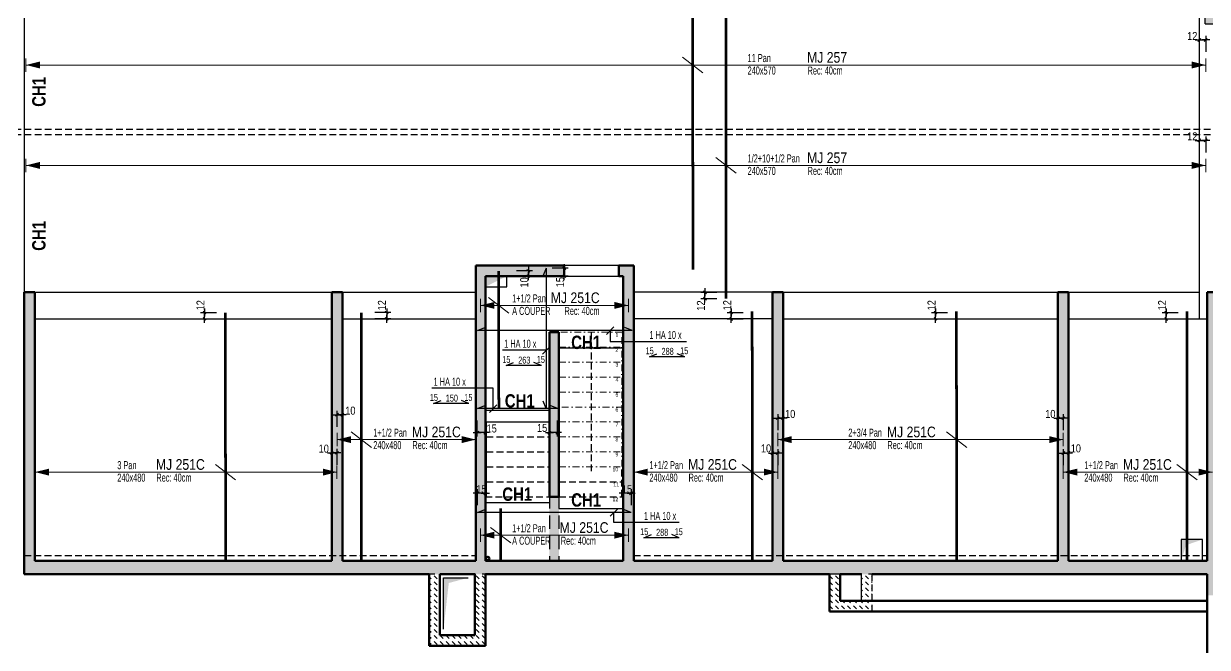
# Model space of a CAD drawing. Header units: millimetres. Extents: x 2049 to 26244, y -43633 to -34245.
# Drawn here: x 21762 to 23980, y -37328 to -36160 of the extents above; entities that cross this region are included whole.
import ezdxf
from ezdxf.enums import TextEntityAlignment as Align

# ---------------------------------------------------------------- set-up
doc = ezdxf.new("R2010")
doc.units = ezdxf.units.MM
doc.linetypes.add('CACHEX2', pattern=[19.05, 12.7, -6.35])
doc.linetypes.add('TIRETPTX2', pattern=[50.8, 25.4, -12.7, 0, -12.7])
for name, color, linetype in [('01_ARMA_INF', 50, 'Continuous'), ('01_cote_gen', 4, 'Continuous'), ('01_linteaux', 2, 'Continuous'), ('01_murs_sup', 2, 'CACHEX2'), ('01_resv', 32, 'Continuous'), ('01_texte', 230, 'Continuous'), ('AA_COTES', 2, 'Continuous')]:
    doc.layers.add(name, color=color, linetype=linetype)
doc.layers.add('01_murs_coup', color=5, linetype='Continuous', lineweight=60)
doc.layers.add('01_tram_axes', color=2, linetype='TIRETPTX2', lineweight=9)
doc.styles.add('Eurostile', font='')
doc.styles.add('PATIO', font='ARIALN.TTF')
doc.styles.add('STYLE2', font='ARIALN.TTF')
doc.styles.add('Titre', font='ariblk.ttf')
doc.styles.get('Eurostile').set_extended_font_data('Eurostile')
doc.dimstyles.new('JB50', dxfattribs={"dimscale": 0.1, "dimtxt": 150, "dimasz": 15, "dimexe": 0.1, "dimexo": 0.1, "dimgap": 0.09, "dimtad": 1, "dimdec": 1, "dimdsep": 46, "dimtxsty": 'STYLE2', "dimblk1": 'BOND_G', "dimblk2": 'BOND_D', "dimsah": 1, "dimcen": 1.5, "dimdle": 0.01, "dimse1": 1, "dimse2": 1, "dimclrd": 4, "dimclre": 2, "dimclrt": 6, "dimazin": 2, "dimtfac": 2.333333, "dimtdec": 1, "dimtix": 1, "dimtmove": 2, "dimatfit": 3, "dimldrblk": 'BOND_G', "dimfxl": 1, "dimtolj": 1, "dimtzin": 0, "dimarcsym": 0})
pattern_1 = [(135, (3834.977, -35291.209), (-11.22532, 9e-16), [7.9375, -7.9375])]

# ---------------------------------------------------------------- blocks, each defined once
blk = doc.blocks.new('BOND_G')
at = {"layer": 'AA_COTES', "color": 0}
for p, q in [((0, -5), (0, 15)), ((5, 0), (-5, 0)), ((1.8, 1.8), (-1.8, -1.8))]:
    blk.add_line(p, q, dxfattribs=at)
blk = doc.blocks.new('BOND_D')
at = {"layer": 'AA_COTES', "color": 0}
for p, q in [((5, 0), (-5, 0)), ((-1.8, -1.8), (1.8, 1.8)), ((0, 5), (0, -15))]:
    blk.add_line(p, q, dxfattribs=at)
blk = doc.blocks.new('*D9374')
at = {"layer": '01_cote_gen', "color": 4, "lineweight": -2, "transparency": 16777216}
blk.add_line((22100.4, -36711.5), (22100.4, -36702.5), dxfattribs=at)
at = {"layer": 'Defpoints', "color": 0, "transparency": 16777216}
for p in [(22100.4, -36701), (22139.7, -36701), (22139.7, -36713)]:
    blk.add_point(p, dxfattribs=at)
at = {"layer": '01_cote_gen', "color": 4, "lineweight": -2, "transparency": 16777216, "xscale": 1.5, "yscale": 1.5, "zscale": 1.5}
for name, p, rotation in [('BOND_D', (22100.4, -36701), 90), ('BOND_G', (22100.4, -36713), 270)]:
    blk.add_blockref(name, p, dxfattribs=dict(at, rotation=rotation))
at = {"layer": '01_cote_gen', "color": 6, "transparency": 16777216, "insert": (22092.9, -36687.5), "char_height": 15, "attachment_point": 5, "rotation": 90, "style": 'STYLE2'}
blk.add_mtext('\\A1;12', dxfattribs=at)
blk = doc.blocks.new('*D9375')
at = {"layer": '01_cote_gen', "color": 4, "lineweight": -2, "transparency": 16777216}
blk.add_line((22441.9, -36702.5), (22441.9, -36711.5), dxfattribs=at)
at = {"layer": 'Defpoints', "color": 0, "transparency": 16777216}
for p in [(22394, -36701), (22394, -36713), (22441.9, -36713)]:
    blk.add_point(p, dxfattribs=at)
at = {"layer": '01_cote_gen', "color": 4, "lineweight": -2, "transparency": 16777216, "xscale": 1.5, "yscale": 1.5, "zscale": 1.5}
for name, p, rotation in [('BOND_G', (22441.9, -36701), 90), ('BOND_D', (22441.9, -36713), 270)]:
    blk.add_blockref(name, p, dxfattribs=dict(at, rotation=rotation))
at = {"layer": '01_cote_gen', "color": 6, "transparency": 16777216, "insert": (22432.9, -36687.5), "char_height": 15, "attachment_point": 5, "rotation": 90, "style": 'STYLE2'}
blk.add_mtext('\\A1;12', dxfattribs=at)
blk = doc.blocks.new('*D9376')
at = {"layer": '01_cote_gen', "color": 4, "lineweight": -2, "transparency": 16777216}
blk.add_line((23087.5, -36711.6), (23087.5, -36702.6), dxfattribs=at)
at = {"layer": 'Defpoints', "color": 0, "transparency": 16777216}
for p in [(23087.5, -36701.1), (23126.7, -36701.1), (23126.7, -36713.1)]:
    blk.add_point(p, dxfattribs=at)
at = {"layer": '01_cote_gen', "color": 4, "lineweight": -2, "transparency": 16777216, "xscale": 1.5, "yscale": 1.5, "zscale": 1.5}
for name, p, rotation in [('BOND_D', (23087.5, -36701.1), 90), ('BOND_G', (23087.5, -36713.1), 270)]:
    blk.add_blockref(name, p, dxfattribs=dict(at, rotation=rotation))
at = {"layer": '01_cote_gen', "color": 6, "transparency": 16777216, "insert": (23080, -36687.5), "char_height": 15, "attachment_point": 5, "rotation": 90, "style": 'STYLE2'}
blk.add_mtext('\\A1;12', dxfattribs=at)
blk = doc.blocks.new('*D9377')
at = {"layer": '01_cote_gen', "color": 4, "lineweight": -2, "transparency": 16777216}
blk.add_line((23470.4, -36711.5), (23470.4, -36702.5), dxfattribs=at)
at = {"layer": 'Defpoints', "color": 0, "transparency": 16777216}
for p in [(23470.4, -36701), (23509.6, -36701), (23509.6, -36713)]:
    blk.add_point(p, dxfattribs=at)
at = {"layer": '01_cote_gen', "color": 4, "lineweight": -2, "transparency": 16777216, "xscale": 1.5, "yscale": 1.5, "zscale": 1.5}
for name, p, rotation in [('BOND_D', (23470.4, -36701), 90), ('BOND_G', (23470.4, -36713), 270)]:
    blk.add_blockref(name, p, dxfattribs=dict(at, rotation=rotation))
at = {"layer": '01_cote_gen', "color": 6, "transparency": 16777216, "insert": (23462.9, -36687.5), "char_height": 15, "attachment_point": 5, "rotation": 90, "style": 'STYLE2'}
blk.add_mtext('\\A1;12', dxfattribs=at)
blk = doc.blocks.new('*D9378')
at = {"layer": '01_cote_gen', "color": 4, "lineweight": -2, "transparency": 16777216}
blk.add_line((23902.5, -36711.6), (23902.5, -36702.6), dxfattribs=at)
at = {"layer": 'Defpoints', "color": 0, "transparency": 16777216}
for p in [(23902.5, -36701.1), (23941.7, -36701.1), (23941.7, -36713.1)]:
    blk.add_point(p, dxfattribs=at)
at = {"layer": '01_cote_gen', "color": 4, "lineweight": -2, "transparency": 16777216, "xscale": 1.5, "yscale": 1.5, "zscale": 1.5}
for name, p, rotation in [('BOND_D', (23902.5, -36701.1), 90), ('BOND_G', (23902.5, -36713.1), 270)]:
    blk.add_blockref(name, p, dxfattribs=dict(at, rotation=rotation))
at = {"layer": '01_cote_gen', "color": 6, "transparency": 16777216, "insert": (23895, -36687.5), "char_height": 15, "attachment_point": 5, "rotation": 90, "style": 'STYLE2'}
blk.add_mtext('\\A1;12', dxfattribs=at)
blk = doc.blocks.new('*D9379')
at = {"layer": '01_cote_gen', "color": 4, "lineweight": -2, "transparency": 16777216}
blk.add_line((23038.2, -36673.6), (23038.2, -36664.6), dxfattribs=at)
at = {"layer": 'Defpoints', "color": 0, "transparency": 16777216}
for p in [(23038.2, -36663.1), (23077.9, -36663.1), (23077.9, -36675.1)]:
    blk.add_point(p, dxfattribs=at)
at = {"layer": '01_cote_gen', "color": 4, "lineweight": -2, "transparency": 16777216, "xscale": 1.5, "yscale": 1.5, "zscale": 1.5}
for name, p, rotation in [('BOND_D', (23038.2, -36663.1), 90), ('BOND_G', (23038.2, -36675.1), 270)]:
    blk.add_blockref(name, p, dxfattribs=dict(at, rotation=rotation))
at = {"layer": '01_cote_gen', "color": 6, "transparency": 16777216, "insert": (23030.7, -36688), "char_height": 15, "attachment_point": 5, "rotation": 90, "style": 'STYLE2'}
blk.add_mtext('\\A1;12', dxfattribs=at)
blk = doc.blocks.new('*D9422')
at = {"layer": '01_cote_gen', "color": 4, "lineweight": -2, "transparency": 16777216}
blk.add_line((22707.4, -36624.5), (22707.4, -36631.5), dxfattribs=at)
at = {"layer": 'Defpoints', "color": 0, "transparency": 16777216}
for p in [(22651.8, -36623), (22655.3, -36633), (22707.4, -36633)]:
    blk.add_point(p, dxfattribs=at)
at = {"layer": '01_cote_gen', "color": 4, "lineweight": -2, "transparency": 16777216, "xscale": 1.5, "yscale": 1.5, "zscale": 1.5}
for name, p, rotation in [('BOND_G', (22707.4, -36623), 90), ('BOND_D', (22707.4, -36633), 270)]:
    blk.add_blockref(name, p, dxfattribs=dict(at, rotation=rotation))
at = {"layer": '01_cote_gen', "color": 6, "transparency": 16777216, "insert": (22699.7, -36644.7), "char_height": 15, "attachment_point": 5, "rotation": 90, "style": 'STYLE2'}
blk.add_mtext('\\A1;10', dxfattribs=at)
blk = doc.blocks.new('*D9389')
at = {"layer": '01_cote_gen', "color": 4, "lineweight": -2, "transparency": 16777216}
blk.add_line((23966.2, -36190.7), (23975.2, -36190.7), dxfattribs=at)
at = {"layer": 'Defpoints', "color": 0, "transparency": 16777216}
for p in [(23976.7, -36190.7), (23964.7, -36237.6), (23976.7, -36225.6)]:
    blk.add_point(p, dxfattribs=at)
at = {"layer": '01_cote_gen', "color": 4, "lineweight": -2, "transparency": 16777216, "xscale": 1.5, "yscale": 1.5, "zscale": 1.5, "rotation": 180}
blk.add_blockref('BOND_G', (23964.7, -36190.7), dxfattribs=at)
at = {"layer": '01_cote_gen', "color": 4, "lineweight": -2, "transparency": 16777216, "xscale": 1.5, "yscale": 1.5, "zscale": 1.5}
blk.add_blockref('BOND_D', (23976.7, -36190.7), dxfattribs=at)
at = {"layer": '01_cote_gen', "color": 6, "transparency": 16777216, "insert": (23951.5, -36183.2), "char_height": 15, "attachment_point": 5, "style": 'STYLE2'}
blk.add_mtext('\\A1;12', dxfattribs=at)
blk = doc.blocks.new('*D9390')
at = {"layer": '01_cote_gen', "color": 4, "lineweight": -2, "transparency": 16777216}
blk.add_line((23966.2, -36378.7), (23975.2, -36378.7), dxfattribs=at)
at = {"layer": 'Defpoints', "color": 0, "transparency": 16777216}
for p in [(23976.7, -36378.7), (23976.7, -36413.6), (23964.7, -36425.6)]:
    blk.add_point(p, dxfattribs=at)
at = {"layer": '01_cote_gen', "color": 4, "lineweight": -2, "transparency": 16777216, "xscale": 1.5, "yscale": 1.5, "zscale": 1.5, "rotation": 180}
blk.add_blockref('BOND_G', (23964.7, -36378.7), dxfattribs=at)
at = {"layer": '01_cote_gen', "color": 4, "lineweight": -2, "transparency": 16777216, "xscale": 1.5, "yscale": 1.5, "zscale": 1.5}
blk.add_blockref('BOND_D', (23976.7, -36378.7), dxfattribs=at)
at = {"layer": '01_cote_gen', "color": 6, "transparency": 16777216, "insert": (23951.5, -36371.1), "char_height": 15, "attachment_point": 5, "style": 'STYLE2'}
blk.add_mtext('\\A1;12', dxfattribs=at)
blk = doc.blocks.new('*D9392')
at = {"layer": '01_cote_gen', "color": 4, "lineweight": -2, "transparency": 16777216}
blk.add_line((22350.2, -36892.5), (22357.2, -36892.5), dxfattribs=at)
at = {"layer": 'Defpoints', "color": 0, "transparency": 16777216}
for p in [(22358.7, -36892.5), (22348.7, -36926.6), (22358.7, -36926.6)]:
    blk.add_point(p, dxfattribs=at)
at = {"layer": '01_cote_gen', "color": 4, "lineweight": -2, "transparency": 16777216, "xscale": 1.5, "yscale": 1.5, "zscale": 1.5, "rotation": 180}
blk.add_blockref('BOND_G', (22348.7, -36892.5), dxfattribs=at)
at = {"layer": '01_cote_gen', "color": 4, "lineweight": -2, "transparency": 16777216, "xscale": 1.5, "yscale": 1.5, "zscale": 1.5}
blk.add_blockref('BOND_D', (22358.7, -36892.5), dxfattribs=at)
at = {"layer": '01_cote_gen', "color": 6, "transparency": 16777216, "insert": (22373.7, -36884.9), "char_height": 15, "attachment_point": 5, "style": 'STYLE2'}
blk.add_mtext('\\A1;10', dxfattribs=at)
blk = doc.blocks.new('*D9393')
at = {"layer": '01_cote_gen', "color": 4, "lineweight": -2, "transparency": 16777216}
blk.add_line((22340.2, -36963.8), (22347.2, -36963.8), dxfattribs=at)
at = {"layer": 'Defpoints', "color": 0, "transparency": 16777216}
for p in [(22348.7, -36963.8), (22348.7, -36987.4), (22338.7, -37166)]:
    blk.add_point(p, dxfattribs=at)
at = {"layer": '01_cote_gen', "color": 4, "lineweight": -2, "transparency": 16777216, "xscale": 1.5, "yscale": 1.5, "zscale": 1.5, "rotation": 180}
blk.add_blockref('BOND_G', (22338.7, -36963.8), dxfattribs=at)
at = {"layer": '01_cote_gen', "color": 4, "lineweight": -2, "transparency": 16777216, "xscale": 1.5, "yscale": 1.5, "zscale": 1.5}
blk.add_blockref('BOND_D', (22348.7, -36963.8), dxfattribs=at)
at = {"layer": '01_cote_gen', "color": 6, "transparency": 16777216, "insert": (22323.9, -36956.1), "char_height": 15, "attachment_point": 5, "style": 'STYLE2'}
blk.add_mtext('\\A1;10', dxfattribs=at)
blk = doc.blocks.new('*D9450')
at = {"layer": '01_cote_gen', "color": 4, "lineweight": -2, "transparency": 16777216}
blk.add_line((22760.2, -36926), (22748.2, -36926), dxfattribs=at)
at = {"layer": 'Defpoints', "color": 0, "transparency": 16777216}
for p in [(22746.7, -36881), (22761.7, -36881), (22746.7, -36926)]:
    blk.add_point(p, dxfattribs=at)
at = {"layer": '01_cote_gen', "color": 4, "lineweight": -2, "transparency": 16777216, "xscale": 1.5, "yscale": 1.5, "zscale": 1.5, "rotation": 180}
blk.add_blockref('BOND_D', (22746.7, -36926), dxfattribs=at)
at = {"layer": '01_cote_gen', "color": 4, "lineweight": -2, "transparency": 16777216, "xscale": 1.5, "yscale": 1.5, "zscale": 1.5}
blk.add_blockref('BOND_G', (22761.7, -36926), dxfattribs=at)
at = {"layer": '01_cote_gen', "color": 6, "transparency": 16777216, "insert": (22733.1, -36917.2), "char_height": 15, "attachment_point": 5, "style": 'STYLE2'}
blk.add_mtext('\\A1;15', dxfattribs=at)
blk = doc.blocks.new('*D9451')
at = {"layer": '01_cote_gen', "color": 4, "lineweight": -2, "transparency": 16777216}
blk.add_line((22625.2, -36926), (22613.2, -36926), dxfattribs=at)
at = {"layer": 'Defpoints', "color": 0, "transparency": 16777216}
for p in [(22611.7, -36881), (22626.7, -36881), (22611.7, -36926)]:
    blk.add_point(p, dxfattribs=at)
at = {"layer": '01_cote_gen', "color": 4, "lineweight": -2, "transparency": 16777216, "xscale": 1.5, "yscale": 1.5, "zscale": 1.5, "rotation": 180}
blk.add_blockref('BOND_D', (22611.7, -36926), dxfattribs=at)
at = {"layer": '01_cote_gen', "color": 4, "lineweight": -2, "transparency": 16777216, "xscale": 1.5, "yscale": 1.5, "zscale": 1.5}
blk.add_blockref('BOND_G', (22626.7, -36926), dxfattribs=at)
at = {"layer": '01_cote_gen', "color": 6, "transparency": 16777216, "insert": (22638.6, -36918.3), "char_height": 15, "attachment_point": 5, "style": 'STYLE2'}
blk.add_mtext('\\A1;15', dxfattribs=at)
blk = doc.blocks.new('*D9452')
at = {"layer": '01_cote_gen', "color": 4, "lineweight": -2, "transparency": 16777216}
blk.add_line((22774.6, -36619.5), (22774.6, -36631.5), dxfattribs=at)
at = {"layer": 'Defpoints', "color": 0, "transparency": 16777216}
for p in [(22740.9, -36618), (22740.9, -36633), (22774.6, -36633)]:
    blk.add_point(p, dxfattribs=at)
at = {"layer": '01_cote_gen', "color": 4, "lineweight": -2, "transparency": 16777216, "xscale": 1.5, "yscale": 1.5, "zscale": 1.5}
for name, p, rotation in [('BOND_G', (22774.6, -36618), 90), ('BOND_D', (22774.6, -36633), 270)]:
    blk.add_blockref(name, p, dxfattribs=dict(at, rotation=rotation))
at = {"layer": '01_cote_gen', "color": 6, "transparency": 16777216, "insert": (22766.9, -36644.3), "char_height": 15, "attachment_point": 5, "rotation": 90, "style": 'STYLE2'}
blk.add_mtext('\\A1;15', dxfattribs=at)
blk = doc.blocks.new('*D9453')
at = {"layer": '01_cote_gen', "color": 4, "lineweight": -2, "transparency": 16777216}
blk.add_line((23176.2, -36898.8), (23183.2, -36898.8), dxfattribs=at)
at = {"layer": 'Defpoints', "color": 0, "transparency": 16777216}
for p in [(23184.7, -36898.8), (23174.7, -36926.6), (23184.7, -36926.6)]:
    blk.add_point(p, dxfattribs=at)
at = {"layer": '01_cote_gen', "color": 4, "lineweight": -2, "transparency": 16777216, "xscale": 1.5, "yscale": 1.5, "zscale": 1.5, "rotation": 180}
blk.add_blockref('BOND_G', (23174.7, -36898.8), dxfattribs=at)
at = {"layer": '01_cote_gen', "color": 4, "lineweight": -2, "transparency": 16777216, "xscale": 1.5, "yscale": 1.5, "zscale": 1.5}
blk.add_blockref('BOND_D', (23184.7, -36898.8), dxfattribs=at)
at = {"layer": '01_cote_gen', "color": 6, "transparency": 16777216, "insert": (23198, -36891.1), "char_height": 15, "attachment_point": 5, "style": 'STYLE2'}
blk.add_mtext('\\A1;10', dxfattribs=at)
blk = doc.blocks.new('*D9454')
at = {"layer": '01_cote_gen', "color": 4, "lineweight": -2, "transparency": 16777216}
blk.add_line((23166.2, -36964.3), (23173.2, -36964.3), dxfattribs=at)
at = {"layer": 'Defpoints', "color": 0, "transparency": 16777216}
for p in [(23174.7, -36964.3), (23174.7, -36987.4), (23164.7, -37166)]:
    blk.add_point(p, dxfattribs=at)
at = {"layer": '01_cote_gen', "color": 4, "lineweight": -2, "transparency": 16777216, "xscale": 1.5, "yscale": 1.5, "zscale": 1.5, "rotation": 180}
blk.add_blockref('BOND_G', (23164.7, -36964.3), dxfattribs=at)
at = {"layer": '01_cote_gen', "color": 4, "lineweight": -2, "transparency": 16777216, "xscale": 1.5, "yscale": 1.5, "zscale": 1.5}
blk.add_blockref('BOND_D', (23174.7, -36964.3), dxfattribs=at)
at = {"layer": '01_cote_gen', "color": 6, "transparency": 16777216, "insert": (23152.7, -36955.6), "char_height": 15, "attachment_point": 5, "style": 'STYLE2'}
blk.add_mtext('\\A1;10', dxfattribs=at)
blk = doc.blocks.new('*D9401')
at = {"layer": '01_cote_gen', "color": 4, "lineweight": -2, "transparency": 16777216}
blk.add_line((23701.2, -36898.8), (23708.2, -36898.8), dxfattribs=at)
at = {"layer": 'Defpoints', "color": 0, "transparency": 16777216}
for p in [(23709.7, -36898.8), (23699.7, -36926.6), (23709.7, -36926.6)]:
    blk.add_point(p, dxfattribs=at)
at = {"layer": '01_cote_gen', "color": 4, "lineweight": -2, "transparency": 16777216, "xscale": 1.5, "yscale": 1.5, "zscale": 1.5, "rotation": 180}
blk.add_blockref('BOND_G', (23699.7, -36898.8), dxfattribs=at)
at = {"layer": '01_cote_gen', "color": 4, "lineweight": -2, "transparency": 16777216, "xscale": 1.5, "yscale": 1.5, "zscale": 1.5}
blk.add_blockref('BOND_D', (23709.7, -36898.8), dxfattribs=at)
at = {"layer": '01_cote_gen', "color": 6, "transparency": 16777216, "insert": (23685.5, -36891.1), "char_height": 15, "attachment_point": 5, "style": 'STYLE2'}
blk.add_mtext('\\A1;10', dxfattribs=at)
blk = doc.blocks.new('*D9402')
at = {"layer": '01_cote_gen', "color": 4, "lineweight": -2, "transparency": 16777216}
blk.add_line((23711.2, -36964.3), (23718.2, -36964.3), dxfattribs=at)
at = {"layer": 'Defpoints', "color": 0, "transparency": 16777216}
for p in [(23719.7, -36964.3), (23719.7, -36987.4), (23709.7, -37012.4)]:
    blk.add_point(p, dxfattribs=at)
at = {"layer": '01_cote_gen', "color": 4, "lineweight": -2, "transparency": 16777216, "xscale": 1.5, "yscale": 1.5, "zscale": 1.5, "rotation": 180}
blk.add_blockref('BOND_G', (23709.7, -36964.3), dxfattribs=at)
at = {"layer": '01_cote_gen', "color": 4, "lineweight": -2, "transparency": 16777216, "xscale": 1.5, "yscale": 1.5, "zscale": 1.5}
blk.add_blockref('BOND_D', (23719.7, -36964.3), dxfattribs=at)
at = {"layer": '01_cote_gen', "color": 6, "transparency": 16777216, "insert": (23733.3, -36955.6), "char_height": 15, "attachment_point": 5, "style": 'STYLE2'}
blk.add_mtext('\\A1;10', dxfattribs=at)
blk = doc.blocks.new('*D9403')
at = {"layer": '01_cote_gen', "color": 4, "lineweight": -2, "transparency": 16777216}
for p, q in [((22883.2, -37039.6), (22881.7, -37039.6)), ((22899.7, -37039.6), (22884.7, -37039.6)), ((22901.2, -37039.6), (22902.7, -37039.6))]:
    blk.add_line(p, q, dxfattribs=at)
at = {"layer": 'Defpoints', "color": 0, "transparency": 16777216}
for p in [(22884.7, -37039.6), (22884.7, -37075.5), (22899.7, -37075.5)]:
    blk.add_point(p, dxfattribs=at)
at = {"layer": '01_cote_gen', "color": 4, "lineweight": -2, "transparency": 16777216, "xscale": 1.5, "yscale": 1.5, "zscale": 1.5}
blk.add_blockref('BOND_D', (22884.7, -37039.6), dxfattribs=at)
at = {"layer": '01_cote_gen', "color": 4, "lineweight": -2, "transparency": 16777216, "xscale": 1.5, "yscale": 1.5, "zscale": 1.5, "rotation": 180}
blk.add_blockref('BOND_G', (22899.7, -37039.6), dxfattribs=at)
at = {"layer": '01_cote_gen', "color": 6, "transparency": 16777216, "insert": (22892.2, -37032), "char_height": 15, "attachment_point": 5, "style": 'STYLE2'}
blk.add_mtext('\\A1;15', dxfattribs=at)
blk = doc.blocks.new('*D9404')
at = {"layer": '01_cote_gen', "color": 4, "lineweight": -2, "transparency": 16777216}
for p, q in [((22610.2, -37039.6), (22608.7, -37039.6)), ((22626.7, -37039.6), (22611.7, -37039.6)), ((22628.2, -37039.6), (22629.7, -37039.6))]:
    blk.add_line(p, q, dxfattribs=at)
at = {"layer": 'Defpoints', "color": 0, "transparency": 16777216}
for p in [(22611.7, -37039.6), (22611.7, -37075.5), (22626.7, -37075.5)]:
    blk.add_point(p, dxfattribs=at)
at = {"layer": '01_cote_gen', "color": 4, "lineweight": -2, "transparency": 16777216, "xscale": 1.5, "yscale": 1.5, "zscale": 1.5}
blk.add_blockref('BOND_D', (22611.7, -37039.6), dxfattribs=at)
at = {"layer": '01_cote_gen', "color": 4, "lineweight": -2, "transparency": 16777216, "xscale": 1.5, "yscale": 1.5, "zscale": 1.5, "rotation": 180}
blk.add_blockref('BOND_G', (22626.7, -37039.6), dxfattribs=at)
at = {"layer": '01_cote_gen', "color": 6, "transparency": 16777216, "insert": (22619.2, -37032), "char_height": 15, "attachment_point": 5, "style": 'STYLE2'}
blk.add_mtext('\\A1;15', dxfattribs=at)

msp = doc.modelspace()

# ---------------------------------------------------------------- hatches: boundary and pattern name
at = {"layer": '01_murs_sup'}
h = msp.add_hatch(dxfattribs=at)
h.set_pattern_fill('DASH', color=256, scale=2.5, angle=135)
h.set_pattern_definition([(135, (9840.289, -22999.328), (-11.22532, 9e-16), [7.9375, -7.9375])])
h.paths.add_polyline_path([(21782.32, -36663.04), (21762.32, -36663.04), (21762.32, -37191.04), (23979.74, -37191.04), (23979.74, -37230.93), (23994.92, -37230.93), (23994.92, -36957.04), (24595.23, -36957.04), (24595.23, -37424.94), (24613.23, -37424.94), (24613.23, -36821.1), (24595.23, -36821.1), (24595.23, -36939.04), (23998.92, -36939.04), (23998.92, -36683.1), (24595.23, -36683.1), (24595.23, -36688.1), (24612.92, -36688.1), (24612.92, -36305.04), (24496.92, -36305.04), (24496.92, -36160.22), (24606.92, -36160.21), (24606.92, -36142.21), (23994.92, -36142.25), (23994.92, -35549.04), (24091.47, -35549.04), (24091.47, -35533.04), (23974.92, -35533.04), (23974.92, -36160.25), (24478.92, -36160.22), (24478.92, -36323.04), (24595.23, -36323.04), (24595.23, -36663.1), (23980.74, -36663.1), (23980.74, -37166.04), (23718.92, -37166.04), (23718.92, -36663.04), (23700.74, -36663.04), (23700.74, -37166.04), (23184.92, -37166.04), (23184.92, -36663.04), (23164.92, -36663.04), (23164.92, -37166.04), (22904.92, -37166.04), (22904.92, -36613.04), (22876.92, -36613.04), (22876.92, -36633.04), (22884.92, -36633.04), (22884.92, -37166.04), (22764.92, -37166.04), (22764.92, -36738.04), (22746.92, -36738.04), (22746.92, -37166.04), (22626.92, -37166.04), (22626.92, -36633.04), (22774.92, -36633.04), (22774.92, -36613.04), (22608.92, -36613.04), (22608.92, -37166.04), (22359.19, -37166.04), (22359.19, -36663.04), (22339.19, -36663.04), (22339.19, -37166.04), (21782.32, -37166.04)])
h = msp.add_hatch(dxfattribs=at)
h.set_pattern_fill('DASH', color=256, scale=2.5, angle=135)
h.set_pattern_definition(pattern_1)
h.paths.add_polyline_path([(22541.74, -37191.04), (22521.74, -37191.04), (22521.74, -37325.05), (22626.74, -37325.05), (22626.74, -37191.04), (22606.74, -37191.04), (22606.74, -37305.05), (22541.74, -37305.05)])
h = msp.add_hatch(dxfattribs=at)
h.set_pattern_fill('DASH', color=256, scale=2.5, angle=135)
h.set_pattern_definition(pattern_1)
h.paths.add_polyline_path([(23351.77, -37241.04), (23291.77, -37241.04), (23291.77, -37191.04), (23271.77, -37191.04), (23271.77, -37261.04), (23351.77, -37261.04)])
h.paths.add_polyline_path([(23351.77, -37191.04), (23331.77, -37191.04), (23331.77, -37241.04), (23351.77, -37241.04)])

# ---------------------------------------------------------------- linework, layer by layer
at = {"layer": '01_ARMA_INF', "linetype": 'Continuous', "lineweight": 0, "const_width": 5, "flags": 128}
for points in [[(23015.45, -36050.8), (23015.62, -36620.8)], [(23077.7, -36105.04), (23077.86, -36675.04)], [(22651.85, -36623.04), (22652.01, -36881.04)], [(22139.67, -36701.04), (22139.83, -37166.04)], [(22394.03, -36701.04), (22394.2, -37166.04)], [(23126.73, -36699.04), (23126.89, -37166.04)], [(23509.63, -36699.04), (23509.8, -37166.04)], [(23941.73, -36699.04), (23941.89, -37166.04)], [(22655.29, -37068.04), (22655.45, -37166.04)]]:
    msp.add_lwpolyline(points, dxfattribs=at)
at = {"layer": '01_linteaux'}
for p, q in [((23964.74, -36013.04), (23964.74, -36713.09)), ((21762.72, -36063.05), (21762.74, -36663.05)), ((22876.74, -36613.04), (22774.74, -36613.04)), ((22774.74, -36633.04), (22876.74, -36633.04)), ((21782.74, -36663.05), (22338.74, -36663.02)), ((22358.74, -36663.02), (22608.74, -36663.02)), ((23164.74, -36663.06), (22904.74, -36663.06)), ((23184.74, -36663.06), (23699.74, -36663.06)), ((23719.74, -36663.06), (23964.74, -36663.09)), ((21782.74, -36713.05), (22338.74, -36713.02)), ((22358.74, -36713.02), (22608.74, -36713.02)), ((23164.74, -36713.06), (22904.74, -36713.06)), ((23184.74, -36713.06), (23699.74, -36713.06)), ((23719.73, -36713.06), (23979.73, -36713.1)), ((22764.74, -36767.04), (22884.74, -36767.04)), ((22626.74, -37057.04), (22746.74, -37057.04)), ((22764.74, -37068.04), (22884.74, -37068.04)), ((23331.77, -37241.04), (23331.77, -37191.04))]:
    msp.add_line(p, q, dxfattribs=at)
at = {"layer": '01_linteaux', "color": 253}
for p, q in [((22548.27, -37294.06), (22548.27, -37197.88)), ((22548.27, -37197.88), (22594.61, -37197.88))]:
    msp.add_line(p, q, dxfattribs=at)
for points in [[(22548.27, -37294.06), (22548.27, -37197.88), (22558.24, -37207.53)], [(22548.27, -37197.88), (22594.61, -37197.88), (22558.24, -37207.53)]]:
    msp.add_solid(points, dxfattribs=at)
at = {"layer": '01_murs_coup'}
for p, q in [((22608.74, -36613.04), (22774.74, -36613.04)), ((22608.74, -36613.04), (22774.74, -36613.04)), ((22608.74, -37166.04), (22608.74, -36613.04)), ((22774.74, -36633.04), (22774.74, -36613.04)), ((22876.74, -36613.04), (22904.74, -36613.04)), ((22876.74, -36613.04), (22904.74, -36613.04)), ((22876.74, -36633.04), (22876.74, -36613.04)), ((22904.74, -37166.04), (22904.74, -36613.04)), ((22626.74, -36633.04), (22774.74, -36633.04)), ((22626.74, -36633.04), (22774.74, -36633.04)), ((22626.74, -37166.04), (22626.74, -36633.04)), ((22876.74, -36633.04), (22884.74, -36633.04)), ((22876.74, -36633.04), (22884.74, -36633.04)), ((22884.74, -37166.04), (22884.74, -36633.04)), ((22884.74, -37166.04), (22884.74, -36633.04)), ((21762.74, -36663.05), (21762.74, -37191.05)), ((21762.74, -36663.05), (21782.74, -36663.05)), ((21782.74, -36663.05), (21782.74, -37166.05)), ((22338.74, -36663.02), (22358.74, -36663.02)), ((22338.74, -36663.02), (22338.74, -37166.04)), ((22358.74, -36663.02), (22358.74, -37166.04)), ((23164.74, -36663.06), (23184.74, -36663.06)), ((23164.74, -37166.04), (23164.74, -36663.06)), ((23184.74, -37166.04), (23184.74, -36663.06)), ((23699.74, -36663.06), (23719.74, -36663.06)), ((23699.74, -36663.06), (23699.74, -37166.04)), ((23719.74, -36663.06), (23719.74, -37166.04)), ((23979.74, -37166.04), (23979.74, -36663.1)), ((23979.74, -36663.1), (24004.74, -36663.1)), ((22746.74, -36738.04), (22764.74, -36738.04)), ((22746.74, -36738.04), (22764.74, -36738.04)), ((22764.74, -36738.04), (22746.74, -36738.04)), ((22746.74, -36738.04), (22746.74, -37046.04)), ((22764.74, -37046.04), (22764.74, -36738.04)), ((22746.74, -37046.04), (22764.74, -37046.04)), ((22746.74, -37046.04), (22764.74, -37046.04)), ((22338.74, -37166.04), (21782.74, -37166.05)), ((22608.74, -37166.04), (22358.74, -37166.04)), ((22884.74, -37166.04), (22626.74, -37166.04)), ((23164.74, -37166.04), (22904.74, -37166.04)), ((23699.74, -37166.04), (23184.74, -37166.04)), ((23979.74, -37166.04), (23719.74, -37166.04)), ((22521.74, -37191.04), (21762.74, -37191.05)), ((22521.74, -37325.05), (22521.74, -37191.04)), ((22521.74, -37325.05), (22521.74, -37191.04)), ((22606.74, -37191.04), (22541.74, -37191.04)), ((22541.74, -37305.05), (22541.74, -37191.04)), ((22541.74, -37305.05), (22541.74, -37191.04)), ((22606.74, -37191.04), (22606.74, -37305.05)), ((23271.77, -37191.04), (22626.74, -37191.04)), ((22626.74, -37191.04), (22626.74, -37325.05)), ((23271.77, -37191.04), (23271.77, -37261.04)), ((23271.77, -37191.04), (23271.77, -37261.04)), ((23331.77, -37191.04), (23291.77, -37191.04)), ((23331.77, -37191.04), (23291.77, -37191.04)), ((23291.77, -37191.04), (23291.77, -37241.04)), ((23291.77, -37191.04), (23291.77, -37241.04)), ((23979.74, -37191.04), (23351.77, -37191.04)), ((23979.74, -38118.04), (23979.74, -37191.04)), ((23291.77, -37241.04), (23331.77, -37241.04)), ((23291.77, -37241.04), (23979.74, -37241.04)), ((23271.77, -37261.04), (23351.77, -37261.04)), ((23271.77, -37261.04), (23979.74, -37261.04)), ((22606.74, -37305.05), (22541.74, -37305.05)), ((22606.74, -37305.05), (22541.74, -37305.05)), ((22626.74, -37325.05), (22521.74, -37325.05)), ((22626.74, -37325.05), (22521.74, -37325.05))]:
    msp.add_line(p, q, dxfattribs=at)
msp.add_circle((22631.26, -37161.79), 3.25, dxfattribs=at)
at = {"layer": '01_murs_sup', "ltscale": 2}
for p, q in [((23975.47, -36160.25), (23975.47, -35533.04)), ((23975.47, -36160.25), (24479.26, -36160.22)), ((22608.74, -37166.04), (22608.74, -36613.04)), ((22608.74, -36613.04), (22774.74, -36613.04)), ((22774.74, -36633.04), (22774.74, -36613.04)), ((22876.74, -36613.04), (22904.74, -36613.04)), ((22876.74, -36613.04), (22876.74, -36633.04)), ((22904.74, -37166.04), (22904.74, -36613.04)), ((22626.74, -37166.04), (22626.74, -36633.04)), ((22626.74, -36633.04), (22774.74, -36633.04)), ((22876.74, -36633.04), (22884.74, -36633.04)), ((22876.74, -36633.04), (22884.74, -36633.04)), ((22884.74, -37166.04), (22884.74, -36633.04)), ((21762.74, -36663.05), (21762.74, -37191.05)), ((21762.74, -36663.05), (21782.74, -36663.05)), ((21782.74, -36663.05), (21782.74, -37166.05)), ((22358.74, -36663.04), (22338.74, -36663.04)), ((22338.74, -36663.04), (22338.74, -37166.04)), ((22358.74, -37166.04), (22358.74, -36663.04)), ((23184.74, -36663.04), (23164.74, -36663.04)), ((23164.74, -37166.04), (23164.74, -36663.04)), ((23184.74, -37166.04), (23184.74, -36663.04)), ((23699.74, -37166.04), (23699.74, -36663.04)), ((23699.74, -36663.04), (23719.74, -36663.04)), ((23719.74, -37166.04), (23719.74, -36663.04)), ((22746.74, -36738.04), (22746.74, -37166.04)), ((22764.74, -36738.04), (22764.74, -37166.04)), ((22338.74, -37166.04), (21782.74, -37166.05)), ((22608.74, -37166.04), (22358.74, -37166.04)), ((22746.74, -37166.04), (22626.74, -37166.04)), ((22884.74, -37166.04), (22764.74, -37166.04)), ((23164.74, -37166.04), (22904.74, -37166.04)), ((23699.74, -37166.04), (23184.74, -37166.04)), ((23979.74, -37166.04), (23719.74, -37166.04)), ((23979.74, -37191.04), (21762.74, -37191.05))]:
    msp.add_line(p, q, dxfattribs=at)
at = {"layer": '01_murs_sup'}
for p, q in [((24595.26, -36358.07), (20572.74, -36358.04)), ((24595.26, -36368.07), (20572.74, -36368.04)), ((22824.74, -36738.04), (22824.74, -37001.73)), ((22628.74, -36934.04), (22746.74, -36934.04)), ((22628.74, -36962.04), (22746.74, -36962.04)), ((22628.74, -36990.04), (22746.74, -36990.04)), ((22882.74, -37046.04), (22882.74, -36989.35)), ((22628.74, -37018.04), (22746.74, -37018.04)), ((22764.74, -37018.04), (22882.74, -37018.04)), ((22626.74, -37046.04), (22746.74, -37046.04)), ((22764.74, -37046.04), (22884.74, -37046.04)), ((21762.74, -37156.05), (22608.74, -37156.04)), ((22904.74, -37156.04), (23979.74, -37156.04)), ((23351.77, -37261.04), (23351.77, -37191.04))]:
    msp.add_line(p, q, dxfattribs=at)
at = {"layer": '01_murs_sup', "linetype": 'Continuous'}
for p, q in [((22746.74, -36738.04), (22746.74, -37046.04)), ((22628.74, -36884.04), (22746.74, -36884.04)), ((22628.74, -36906.04), (22746.74, -36906.04)), ((22628.74, -37046.04), (22628.74, -36906.04))]:
    msp.add_line(p, q, dxfattribs=at)
at = {"layer": '01_resv', "ltscale": 2}
for p, q in [((22666.74, -36653.04), (22666.74, -36633.04)), ((22626.74, -36653.04), (22666.74, -36653.04))]:
    msp.add_line(p, q, dxfattribs=at)
at = {"layer": '01_resv'}
for p, q in [((23970.76, -37126.04), (23930.76, -37126.04)), ((23930.76, -37126.04), (23930.76, -37166.04)), ((23970.76, -37126.04), (23930.76, -37126.04)), ((23970.76, -37146.04), (23970.76, -37126.04)), ((23970.76, -37166.04), (23970.76, -37126.04)), ((23930.76, -37166.04), (23970.76, -37166.04))]:
    msp.add_line(p, q, dxfattribs=at)
at = {"layer": '01_resv', "ltscale": 2}
msp.add_solid([(22626.74, -36653.04), (22626.74, -36633.04), (22666.74, -36633.04)], dxfattribs=at)
at = {"layer": '01_resv'}
for points in [[(23930.76, -37166.04), (23930.76, -37126.04), (23939.89, -37136.69)], [(23930.76, -37126.04), (23970.76, -37126.04), (23939.89, -37136.69)]]:
    msp.add_solid(points, dxfattribs=at)
at = {"layer": '01_texte', "linetype": 'Continuous', "lineweight": 0}
for p, q in [((22996.49, -36223.1), (23034.57, -36252.11)), ((21765.73, -36225.12), (21765.73, -36250.08)), ((21765.73, -36237.6), (23976.74, -36237.6)), ((23976.74, -36225.12), (23976.74, -36250.08)), ((21765.73, -36413.1), (21765.73, -36438.06)), ((23058.75, -36411.08), (23096.83, -36440.09)), ((23976.74, -36413.1), (23976.74, -36438.06)), ((21765.73, -36425.58), (23976.74, -36425.58)), ((22617.74, -36675.25), (22617.74, -36700.21)), ((22617.74, -36687.73), (22894.76, -36687.73)), ((22632.85, -36673.23), (22670.92, -36702.24)), ((22894.76, -36675.25), (22894.76, -36700.21)), ((22348.74, -36926.58), (22348.74, -36951.54)), ((22375.08, -36924.56), (22413.15, -36953.57)), ((22608.74, -36926.58), (22608.74, -36951.54)), ((23174.74, -36926.58), (23174.74, -36951.54)), ((23490.68, -36924.56), (23528.75, -36953.57)), ((23709.74, -36926.58), (23709.74, -36951.54)), ((22348.74, -36939.06), (22608.74, -36939.06)), ((23174.74, -36939.06), (23709.74, -36939.06)), ((21782.72, -36987.45), (21782.72, -37012.41)), ((22120.74, -36985.42), (22158.81, -37014.43)), ((22348.7, -36987.45), (22348.7, -37012.41)), ((22904.74, -36987.45), (22904.74, -37012.41)), ((23107.8, -36985.42), (23145.87, -37014.43)), ((23174.74, -36987.45), (23174.74, -37012.41)), ((23709.74, -36987.45), (23709.74, -37012.41)), ((23922.8, -36985.42), (23960.87, -37014.43)), ((21782.72, -36999.93), (22348.7, -36999.93)), ((22904.74, -36999.93), (23174.74, -36999.93)), ((23709.74, -36999.93), (23989.74, -36999.93)), ((22617.74, -37105.57), (22617.74, -37130.53)), ((22636.29, -37103.55), (22674.36, -37132.56)), ((22894.76, -37105.57), (22894.76, -37130.53)), ((22617.74, -37118.05), (22894.76, -37118.05))]:
    msp.add_line(p, q, dxfattribs=at)
at = {"layer": '01_texte'}
for p, q in [((22740.91, -36618.04), (22735.08, -36631.86)), ((22740.91, -36618.04), (22740.91, -36881.04)), ((22611.74, -36735.04), (22625.56, -36729.21)), ((22901.74, -36735.04), (22887.92, -36729.21)), ((22901.74, -36735.04), (22611.74, -36735.04)), ((22740.91, -36771.73), (22658.67, -36771.73)), ((22665.6, -36800.42), (22679.42, -36794.59)), ((22731.68, -36800.42), (22717.86, -36794.59)), ((22934.23, -36784.01), (22948.05, -36778.18)), ((23000.31, -36784.01), (22934.23, -36784.01)), ((23000.31, -36784.01), (22986.49, -36778.18)), ((22731.68, -36800.42), (22665.6, -36800.42)), ((22529.83, -36871.53), (22543.65, -36865.7)), ((22595.92, -36871.53), (22582.09, -36865.7)), ((22595.92, -36871.53), (22529.83, -36871.53)), ((22611.74, -36881.04), (22625.56, -36875.21)), ((22761.74, -36881.04), (22611.74, -36881.04)), ((22740.91, -36881.04), (22735.08, -36867.22)), ((22761.74, -36881.04), (22747.92, -36875.21)), ((22611.74, -37075.46), (22625.56, -37069.63)), ((22899.74, -37075.46), (22611.74, -37075.46)), ((22899.74, -37075.46), (22885.92, -37069.63)), ((22924.02, -37122.86), (22937.84, -37117.03)), ((22990.11, -37122.86), (22924.02, -37122.86)), ((22990.11, -37122.86), (22976.29, -37117.03))]:
    msp.add_line(p, q, dxfattribs=at)
at = {"layer": '01_texte', "ltscale": 5}
for p, q in [((22853.64, -36742.11), (22867.78, -36727.97)), ((22860.71, -36735.04), (22860.71, -36755.32)), ((22860.71, -36755.32), (23003.67, -36755.32)), ((22733.84, -36778.81), (22747.98, -36764.66)), ((22641.37, -36842.85), (22526.53, -36842.85)), ((22641.37, -36881.04), (22641.37, -36842.85)), ((22634.3, -36888.11), (22648.44, -36873.97)), ((22860.74, -37082.53), (22874.89, -37068.39)), ((22867.82, -37094.17), (22867.82, -37075.46)), ((22990.11, -37094.17), (22867.82, -37094.17))]:
    msp.add_line(p, q, dxfattribs=at)
at = {"layer": '01_texte', "linetype": 'Continuous', "lineweight": 0}
for points in [[(21765.73, -36237.6), (21791.83, -36231.14), (21791.83, -36237.6)], [(21765.73, -36237.6), (21791.83, -36244.06), (21791.83, -36237.6)], [(23976.74, -36237.6), (23950.64, -36231.14), (23950.64, -36237.6)], [(23976.74, -36237.6), (23950.64, -36244.06), (23950.64, -36237.6)], [(21765.73, -36425.58), (21791.83, -36419.12), (21791.83, -36425.58)], [(23976.74, -36425.58), (23950.64, -36419.12), (23950.64, -36425.58)], [(21765.73, -36425.58), (21791.83, -36432.04), (21791.83, -36425.58)], [(23976.74, -36425.58), (23950.64, -36432.04), (23950.64, -36425.58)], [(22617.74, -36687.73), (22643.83, -36681.27), (22643.83, -36687.73)], [(22617.74, -36687.73), (22643.83, -36694.19), (22643.83, -36687.73)], [(22894.76, -36687.73), (22868.66, -36681.27), (22868.66, -36687.73)], [(22894.76, -36687.73), (22868.66, -36694.19), (22868.66, -36687.73)], [(22348.74, -36939.06), (22374.83, -36932.6), (22374.83, -36939.06)], [(22608.74, -36939.06), (22582.64, -36932.6), (22582.64, -36939.06)], [(23174.74, -36939.06), (23200.83, -36932.6), (23200.83, -36939.06)], [(23709.74, -36939.06), (23683.64, -36932.6), (23683.64, -36939.06)], [(22348.74, -36939.06), (22374.83, -36945.52), (22374.83, -36939.06)], [(22608.74, -36939.06), (22582.64, -36945.52), (22582.64, -36939.06)], [(23174.74, -36939.06), (23200.83, -36945.52), (23200.83, -36939.06)], [(23709.74, -36939.06), (23683.64, -36945.52), (23683.64, -36939.06)], [(21782.72, -36999.93), (21808.82, -36993.47), (21808.82, -36999.93)], [(22348.7, -36999.93), (22322.6, -36993.47), (22322.6, -36999.93)], [(22904.74, -36999.93), (22930.83, -36993.47), (22930.83, -36999.93)], [(23174.74, -36999.93), (23148.64, -36993.47), (23148.64, -36999.93)], [(23709.74, -36999.93), (23735.83, -36993.47), (23735.83, -36999.93)], [(23989.74, -36999.93), (23963.64, -36993.47), (23963.64, -36999.93)], [(21782.72, -36999.93), (21808.82, -37006.39), (21808.82, -36999.93)], [(22348.7, -36999.93), (22322.6, -37006.39), (22322.6, -36999.93)], [(22904.74, -36999.93), (22930.83, -37006.39), (22930.83, -36999.93)], [(23174.74, -36999.93), (23148.64, -37006.39), (23148.64, -36999.93)], [(23709.74, -36999.93), (23735.83, -37006.39), (23735.83, -36999.93)], [(23989.74, -36999.93), (23963.64, -37006.39), (23963.64, -36999.93)], [(22617.74, -37118.05), (22643.83, -37111.59), (22643.83, -37118.05)], [(22617.74, -37118.05), (22643.83, -37124.51), (22643.83, -37118.05)], [(22894.76, -37118.05), (22868.66, -37111.59), (22868.66, -37118.05)], [(22894.76, -37118.05), (22868.66, -37124.51), (22868.66, -37118.05)]]:
    msp.add_solid(points, dxfattribs=at)
at = {"layer": '01_tram_axes', "ltscale": 0.5}
for p, q in [((22882.74, -36738.04), (22764.74, -36738.04)), ((22764.74, -36738.04), (22764.74, -37016.75)), ((22882.74, -36989.35), (22882.74, -36738.04)), ((22764.74, -36766.04), (22882.74, -36766.04)), ((22764.74, -36794.04), (22882.74, -36794.04)), ((22764.74, -36822.04), (22882.74, -36822.04)), ((22764.74, -36850.04), (22882.74, -36850.04)), ((22884.74, -36878.04), (22764.74, -36878.04)), ((22764.74, -36906.04), (22882.74, -36906.04)), ((22764.74, -36934.04), (22882.74, -36934.04)), ((22764.74, -36962.04), (22882.74, -36962.04)), ((22764.74, -36990.04), (22882.74, -36990.04)), ((22764.74, -37016.75), (22764.74, -37046.04))]:
    msp.add_line(p, q, dxfattribs=at)

# ---------------------------------------------------------------- texts
at = {"layer": '01_murs_sup', "style": 'Eurostile'}
for s, p in [('10', (22865.01, -36998.4)), ('11', (22866.52, -37026.4)), ('12', (22865.01, -37054.4))]:
    msp.add_text(s, height=7.059, dxfattribs=at).set_placement(p)
at = {"layer": '01_murs_sup', "char_height": 7.06, "attachment_point": 2, "line_spacing_factor": 0.894142, "style": 'Eurostile'}
for s, insert in [('1', (22873.29, -36739.34)), ('2', (22873.3, -36767.34)), ('3', (22873.3, -36795.34)), ('4', (22873.3, -36823.34)), ('5', (22873.3, -36851.34)), ('6', (22873.3, -36879.34)), ('7', (22873.3, -36907.34)), ('8', (22873.29, -36935.34)), ('9', (22873.29, -36963.34))]:
    msp.add_mtext(s, dxfattribs=dict(at, insert=insert))
at = {"layer": '01_texte', "ltscale": 5, "style": 'PATIO', "width": 0.8}
for s, height, p in [('11 Pan', 15, (23118.2, -36232.06)), ('240x570', 15, (23118.2, -36255.4)), ('Rec: 40cm', 15, (23230.59, -36255.4)), ('1/2+10+1/2 Pan', 15, (23118.2, -36420.05)), ('240x570', 15, (23118.2, -36443.38)), ('Rec: 40cm', 15, (23230.59, -36443.38)), ('1+1/2 Pan', 15, (22676.98, -36682.2)), ('A COUPER', 15, (22676.98, -36705.53)), ('Rec: 40cm', 15, (22775.09, -36705.53)), ('1 HA 10 x', 15, (22934.22, -36750.61)), ('15', 13, (22927.12, -36779.06)), ('288', 13, (22956.96, -36780.29)), ('15', 13, (22991.78, -36779.06)), ('15', 13, (22658.49, -36795.47)), ('263', 13, (22688.33, -36796.71)), ('15', 13, (22723.15, -36795.47)), ('1 HA 10 x', 15, (22529.82, -36838.14)), ('15', 13, (22522.72, -36866.58)), ('150', 13, (22552.57, -36867.82)), ('15', 13, (22587.38, -36866.58)), ('1+1/2 Pan', 15, (22416.74, -36933.53)), ('2+3/4 Pan', 15, (23306.91, -36933.53)), ('240x480', 15, (22416.74, -36956.86)), ('Rec: 40cm', 15, (22490.08, -36956.86)), ('240x480', 15, (23306.91, -36956.86)), ('Rec: 40cm', 15, (23380.24, -36956.86)), ('3 Pan', 15, (21936.97, -36994.39)), ('1+1/2 Pan', 15, (22934.22, -36994.39)), ('1+1/2 Pan', 15, (23749.22, -36994.39)), ('240x480', 15, (21936.97, -37017.73)), ('Rec: 40cm', 15, (22010.3, -37017.73)), ('240x480', 15, (22934.22, -37017.73)), ('Rec: 40cm', 15, (23007.56, -37017.73)), ('240x480', 15, (23749.22, -37017.73)), ('Rec: 40cm', 15, (23822.56, -37017.73)), ('1 HA 10 x', 15, (22924.02, -37089.46)), ('1+1/2 Pan', 15, (22676.98, -37112.52)), ('15', 13, (22916.91, -37117.91)), ('288', 13, (22946.76, -37119.15)), ('15', 13, (22981.57, -37117.91)), ('A COUPER', 15, (22676.98, -37135.85)), ('Rec: 40cm', 15, (22768.16, -37135.85))]:
    msp.add_text(s, height=height, dxfattribs=at).set_placement(p)
at = {"layer": '01_texte', "ltscale": 5, "style": 'PATIO'}
for s, p in [('MJ 257', (23229.59, -36233.27)), ('MJ 257', (23229.59, -36421.25)), ('MJ 251C', (22749.32, -36683.41)), ('MJ 251C', (22489.08, -36934.74)), ('MJ 251C', (23379.25, -36934.74)), ('MJ 251C', (22009.3, -36995.6)), ('MJ 251C', (23006.56, -36995.6)), ('MJ 251C', (23821.56, -36995.6)), ('MJ 251C', (22765.89, -37113.72))]:
    msp.add_text(s, height=20, dxfattribs=at).set_placement(p)
at = {"layer": '01_texte', "style": 'Titre', "width": 0.7}
for rotation, p in [(90, (21809.99, -36287.85)), (90, (21809.99, -36557.53)), (0, (22815.58, -36776.9)), (0, (22691.15, -36886.56)), (0, (22686.44, -37061.19)), (0, (22815.58, -37072.09))]:
    msp.add_text('CH1', height=25, rotation=rotation, dxfattribs=at).set_placement(p, align=Align.BOTTOM_CENTER)
at = {"layer": '01_texte', "style": 'PATIO', "width": 0.8}
msp.add_text('1 HA 10 x', height=15, dxfattribs=at).set_placement((22662, -36767.03))

# ---------------------------------------------------------------- dimensions: what is measured, and where the dimension line sits
at = {"layer": '01_cote_gen'}
for base, p1, p2, picture, middle in [((23976.74, -36190.7), (23964.74, -36237.6), (23976.74, -36225.6), '*D9389', (23951.49, -36183.16)), ((23976.74, -36378.68), (23964.74, -36425.58), (23976.74, -36413.58), '*D9390', (23951.49, -36371.14)), ((22358.74, -36892.54), (22348.74, -36926.59), (22358.74, -36926.59), '*D9392', (22373.67, -36884.87)), ((22611.74, -36925.96), (22626.74, -36881.04), (22611.74, -36881.04), '*D9451', (22638.63, -36918.3)), ((22746.74, -36925.96), (22761.74, -36881.04), (22746.74, -36881.04), '*D9450', (22733.08, -36917.23)), ((23184.74, -36898.77), (23174.74, -36926.58), (23184.74, -36926.58), '*D9453', (23198.01, -36891.1)), ((23709.74, -36898.77), (23699.74, -36926.58), (23709.74, -36926.58), '*D9401', (23685.48, -36891.1)), ((22348.7, -36963.76), (22338.74, -37166.04), (22348.7, -36987.45), '*D9393', (22323.91, -36956.09)), ((23174.74, -36964.27), (23164.74, -37166.04), (23174.74, -36987.45), '*D9454', (23152.69, -36955.57)), ((23719.74, -36964.27), (23709.74, -37012.41), (23719.74, -36987.45), '*D9402', (23733.32, -36955.57))]:
    dim = msp.add_linear_dim(base=base, p1=p1, p2=p2, dimstyle='JB50', dxfattribs=at)
    dim.commit()
    dim.dimension.update_dxf_attribs({"geometry": picture, "text_midpoint": middle, "dimtype": 160})
for base, p1, p2, picture, middle in [((22707.36, -36633.04), (22651.85, -36623.04), (22655.29, -36633.04), '*D9422', (22699.69, -36644.66)), ((22774.6, -36633.04), (22740.91, -36618.04), (22740.91, -36633.04), '*D9452', (22766.93, -36644.3)), ((23038.24, -36663.06), (23077.86, -36675.06), (23077.86, -36663.06), '*D9379', (23030.7, -36687.95)), ((22100.45, -36701.04), (22139.67, -36713.04), (22139.67, -36701.04), '*D9374', (22092.91, -36687.49)), ((22441.91, -36713.02), (22394.04, -36701.04), (22394.04, -36713.02), '*D9375', (22432.91, -36687.49)), ((23087.5, -36701.06), (23126.73, -36713.06), (23126.73, -36701.06), '*D9376', (23079.97, -36687.5)), ((23470.41, -36701.04), (23509.64, -36713.04), (23509.63, -36701.04), '*D9377', (23462.87, -36687.49)), ((23902.5, -36701.09), (23941.73, -36713.09), (23941.73, -36701.09), '*D9378', (23894.97, -36687.53))]:
    dim = msp.add_linear_dim(base=base, p1=p1, p2=p2, angle=90, dimstyle='JB50', dxfattribs=at)
    dim.commit()
    dim.dimension.update_dxf_attribs({"geometry": picture, "text_midpoint": middle, "dimtype": 160})
for base, p1, p2, picture, middle in [((22611.74, -37039.63), (22626.74, -37075.46), (22611.74, -37075.46), '*D9404', (22619.24, -37031.96)), ((22884.74, -37039.63), (22899.74, -37075.46), (22884.74, -37075.46), '*D9403', (22892.24, -37031.96))]:
    dim = msp.add_linear_dim(base=base, p1=p1, p2=p2, dimstyle='JB50', dxfattribs=at)
    dim.commit()
    dim.dimension.update_dxf_attribs({"geometry": picture, "text_midpoint": middle})

doc.saveas('drawing.dxf')
